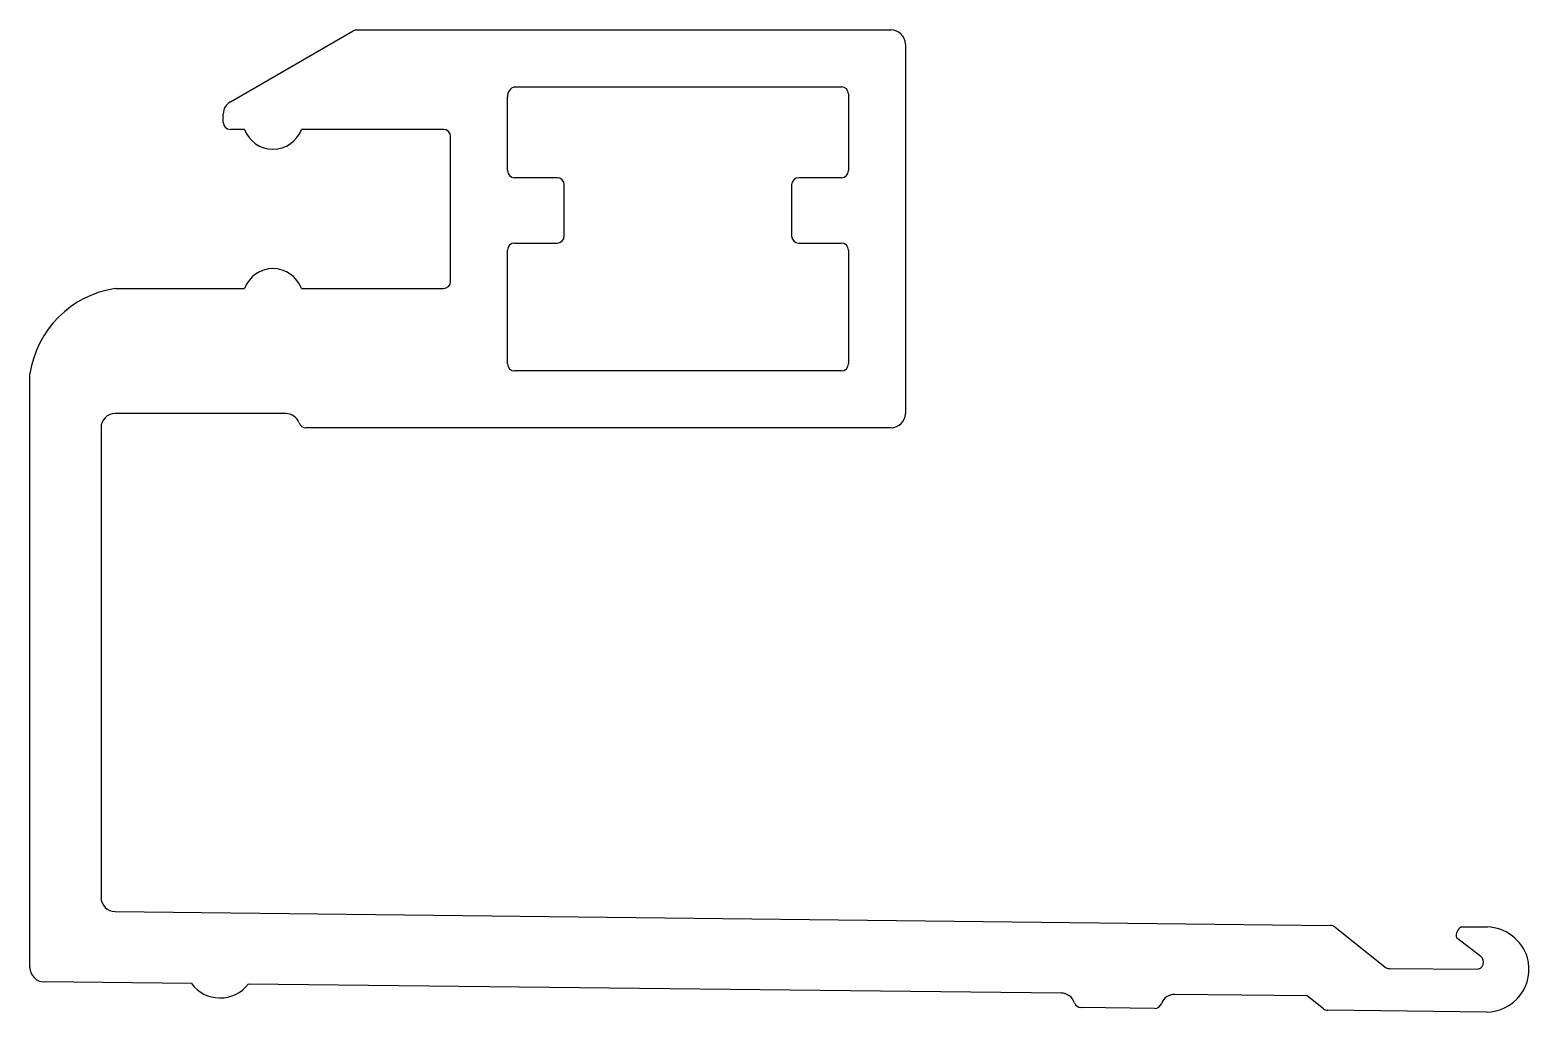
# Model space of a CAD drawing. Extents: x 1972.4 to 2025.2, y 1467.9 to 1502.5.
import ezdxf

# ---------------------------------------------------------------- set-up
doc = ezdxf.new("R2010")
doc.units = 0
doc.layers.get('0').update_dxf_attribs({"linetype": 'CONTINUOUS'})

msp = doc.modelspace()

# ---------------------------------------------------------------- linework, layer by layer
for p, q in [((1979.466, 1499.929), (1983.787, 1502.422)), ((1983.912, 1502.455), (2002.715, 1502.455)), ((2003.215, 1501.955), (2003.215, 1488.955)), ((1989.215, 1497.505), (1989.215, 1500.105)), ((1989.465, 1500.455), (2000.965, 1500.455)), ((2001.215, 1500.205), (2001.215, 1497.505)), ((1979.215, 1499.205), (1979.215, 1499.496)), ((1979.965, 1498.955), (1979.465, 1498.955)), ((1986.965, 1498.955), (1981.965, 1498.955)), ((1987.215, 1493.605), (1987.215, 1498.705)), ((1990.965, 1497.255), (1989.465, 1497.255)), ((1991.215, 1495.205), (1991.215, 1497.005)), ((1999.215, 1497.005), (1999.215, 1495.205)), ((2000.965, 1497.255), (1999.465, 1497.255)), ((1989.465, 1494.955), (1990.965, 1494.955)), ((1999.465, 1494.955), (2000.965, 1494.955)), ((1989.215, 1490.705), (1989.215, 1494.705)), ((2001.215, 1494.705), (2001.215, 1490.705)), ((1975.415, 1493.355), (1979.387, 1493.354)), ((1979.387, 1493.354), (1979.965, 1493.354)), ((1981.965, 1493.355), (1986.965, 1493.355)), ((1972.415, 1469.451), (1972.415, 1490.355)), ((2000.965, 1490.455), (1989.465, 1490.455)), ((1974.915, 1488.455), (1974.915, 1471.925)), ((1981.415, 1488.955), (1975.415, 1488.955)), ((2002.715, 1488.455), (1982.122, 1488.455)), ((1975.411, 1471.425), (2018.171, 1470.936)), ((2018.325, 1470.882), (2020.097, 1469.473)), ((2022.779, 1470.885), (2023.693, 1470.883)), ((2023.464, 1469.84), (2022.604, 1470.499)), ((1978.093, 1468.894), (1972.91, 1468.951)), ((2020.25, 1469.418), (2023.309, 1469.392)), ((2008.699, 1468.554), (1980.093, 1468.872)), ((2017.356, 1468.458), (2012.693, 1468.51)), ((2017.926, 1468.005), (2017.356, 1468.458)), ((2011.986, 1468.018), (2009.4, 1468.047)), ((2023.658, 1467.888), (2018.079, 1467.95))]:
    msp.add_line(p, q)
for centre, radius, start, end in [((1983.912, 1502.205), 0.25, 90.0157, 119.9813), ((2002.715, 1501.955), 0.5, 0.0013, 89.9987), ((1989.568, 1500.118), 0.352, 106.858, 182.0667), ((2000.965, 1500.205), 0.25, 0.0013, 89.9987), ((1979.715, 1499.496), 0.5, 119.9669, 179.9992), ((1979.465, 1499.205), 0.25, 180.0013, 269.9987), ((1980.965, 1499.319), 1.064, 200.016, 339.984), ((1986.965, 1498.705), 0.25, 0.0013, 89.9987), ((1989.465, 1497.505), 0.25, 180.0013, 269.9987), ((2000.965, 1497.505), 0.25, 270.0013, 359.9987), ((1990.965, 1497.005), 0.25, 0.0013, 89.9987), ((1999.465, 1497.005), 0.25, 90.0013, 179.9987), ((1989.465, 1494.705), 0.25, 90.0013, 179.9987), ((1990.965, 1495.205), 0.25, 270.0013, 359.9987), ((1999.465, 1495.205), 0.25, 180.0013, 269.9987), ((2000.965, 1494.705), 0.25, 0.0013, 89.9987), ((1980.965, 1492.991), 1.064, 20.0083, 160.0368), ((1975.941, 1489.83), 3.564, 98.4758, 171.5242), ((1986.965, 1493.605), 0.25, 270.0013, 359.9987), ((1989.465, 1490.705), 0.25, 180.0013, 269.9987), ((2000.965, 1490.705), 0.25, 270.0013, 359.9987), ((1975.415, 1488.455), 0.5, 90.0013, 179.9987), ((1981.415, 1488.455), 0.5, 19.4712, 90), ((1982.122, 1488.705), 0.25, 199.4712, 270), ((2002.715, 1488.955), 0.5, 270.0013, 359.9987), ((1975.415, 1471.925), 0.5, 179.9957, 269.5036), ((2018.169, 1470.686), 0.25, 51.5013, 89.4918), ((2022.943, 1470.578), 0.348, 118.1148, 193.1126), ((2023.638, 1469.348), 1.536, 17.12, 87.9635), ((2020.253, 1469.668), 0.25, 231.5013, 269.4918), ((2023.312, 1469.642), 0.25, 269.4974, 52.4979), ((2023.648, 1469.4), 1.512, 270.3707, 15.3487), ((1972.915, 1469.451), 0.5, 180, 269.3647), ((1979.102, 1469.636), 1.252, 216.3739, 322.3555), ((2008.691, 1468.052), 0.503, 18.9866, 89.0488), ((2012.693, 1468.01), 0.5, 90, 159.8934), ((2009.402, 1468.297), 0.25, 198.9866, 269.3647), ((2011.989, 1468.268), 0.25, 269.3647, 339.8934), ((2018.082, 1468.2), 0.25, 231.5002, 269.3647)]:
    msp.add_arc(centre, radius, start, end)

doc.saveas('drawing.dxf')
